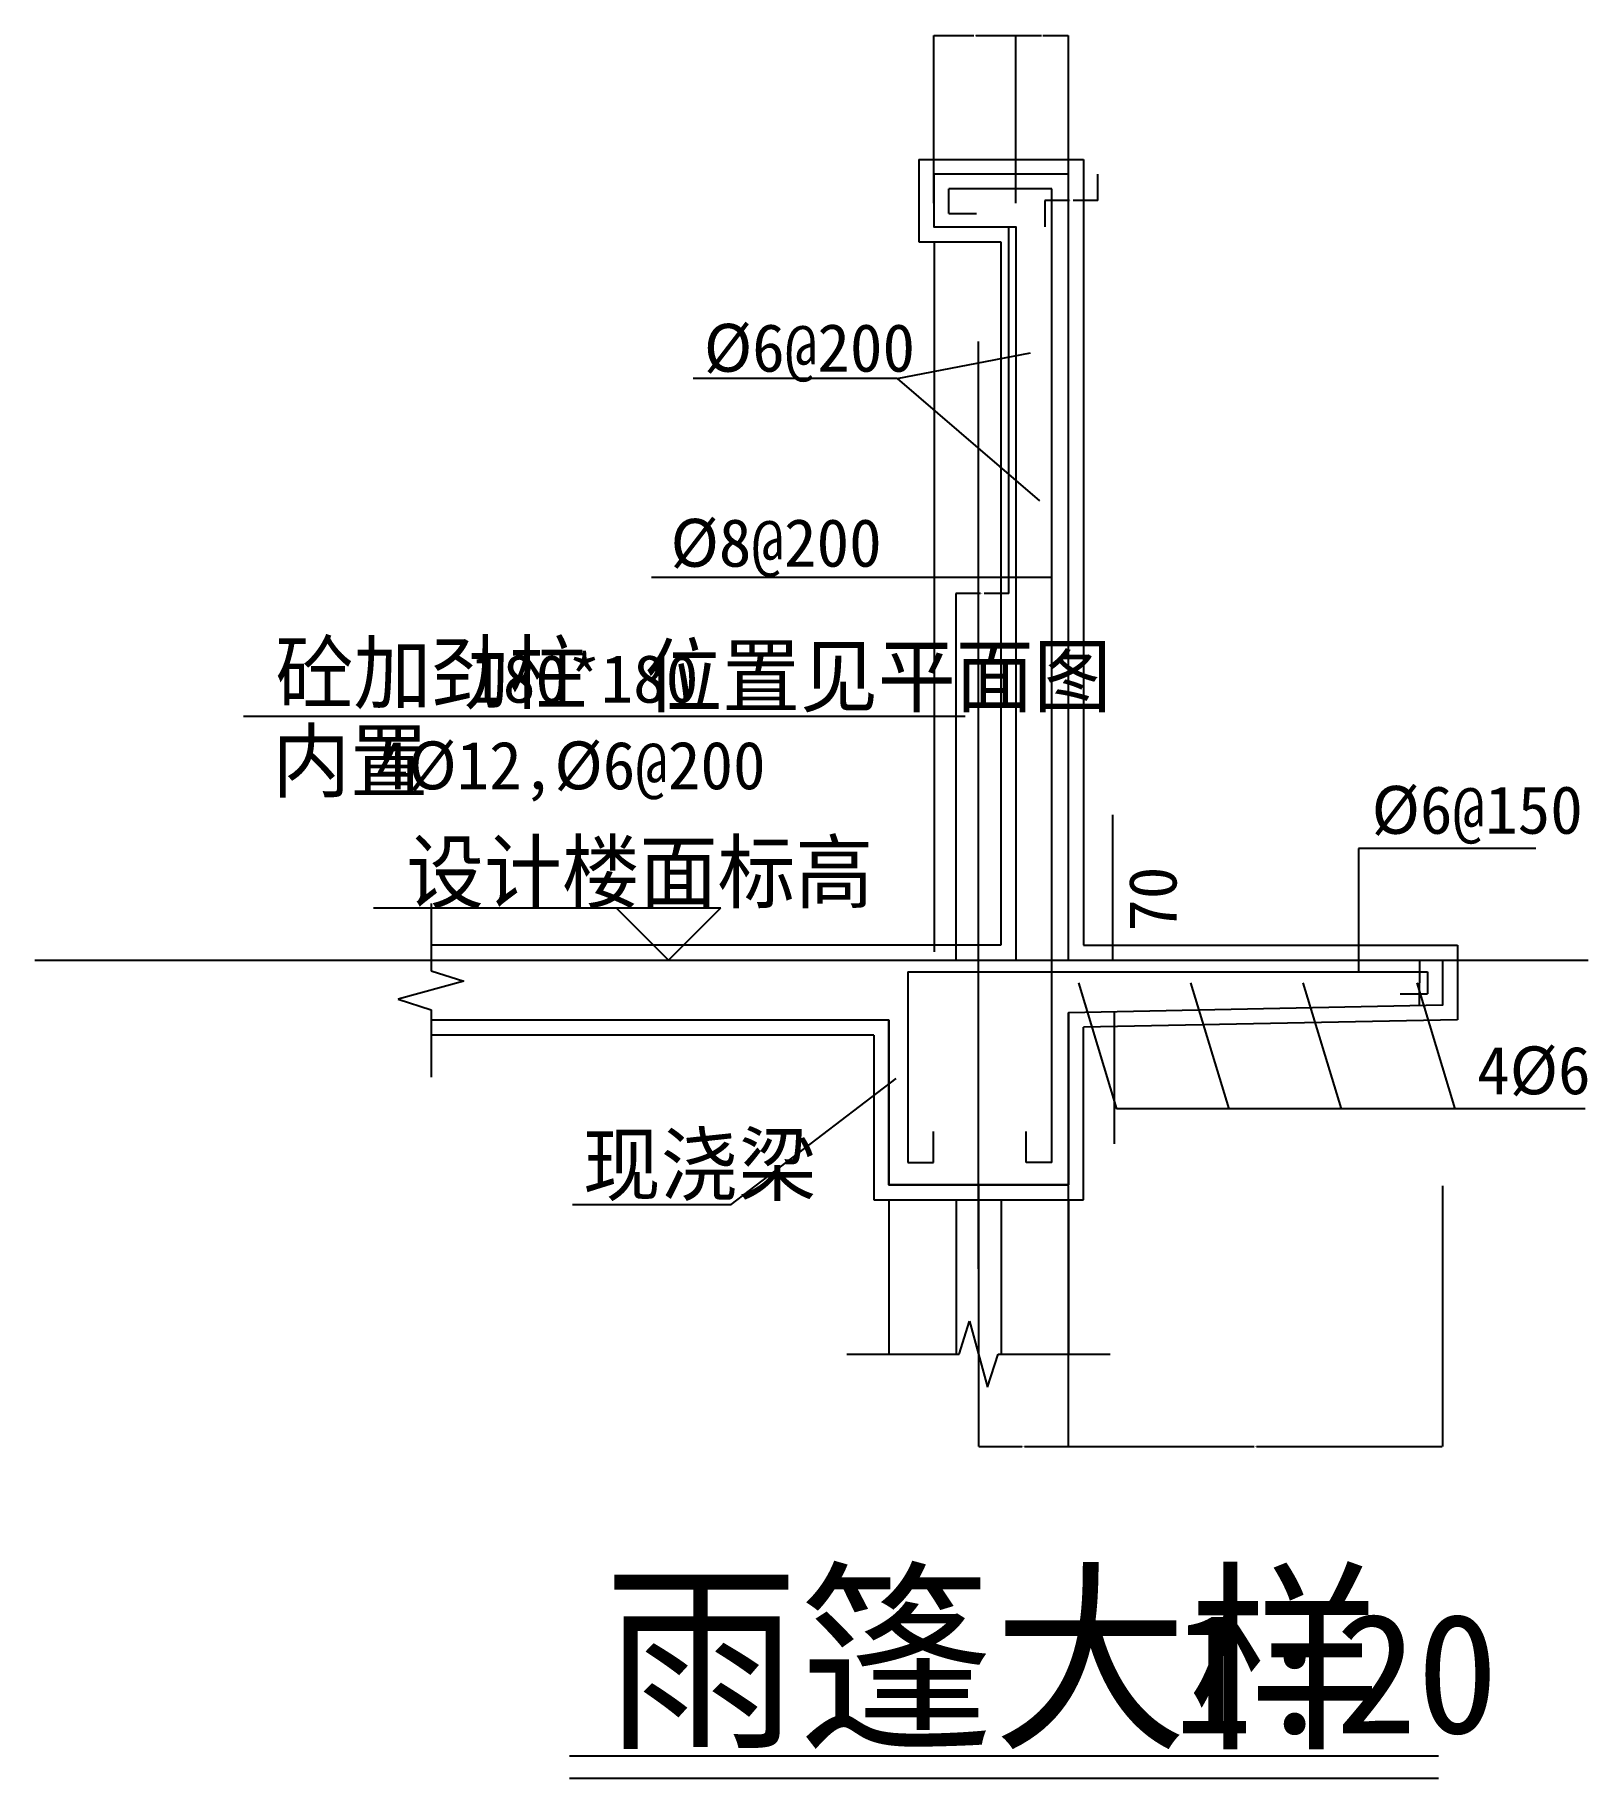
# Model space of a CAD drawing. Header units: metres. Extents: x 15539 to 17615, y 4686 to 7015.
import ezdxf

# ---------------------------------------------------------------- set-up
doc = ezdxf.new("R2010")
doc.units = ezdxf.units.M
for name, color, linetype in [('LINE', 3, 'Continuous'), ('OTHER', 7, 'Continuous'), ('PUB_DIM', 3, 'Continuous'), ('PUB_TEXT', 7, 'Continuous'), ('PUB_WALL', 255, 'Continuous'), ('S_DOTE', 1, 'Continuous'), ('S_FLOOR', 2, 'Continuous'), ('S_OTHER', 7, 'Continuous'), ('S_WINDOW', 2, 'Continuous'), ('WALL', 255, 'Continuous')]:
    doc.layers.add(name, color=color, linetype=linetype)
doc.dimstyles.get("Standard").update_dxf_attribs({"dimtxt": 2.5, "dimasz": 2.5, "dimexe": 1.25, "dimexo": 0.625, "dimtad": 1, "dimcen": 2.5, "dimazin": 3, "dimtfac": 1, "dimtmove": 0, "dimatfit": 3})

# ---------------------------------------------------------------- blocks, each defined once
blk = doc.blocks.new('_CLOSEDFILLED')
at = {"color": 0, "linetype": 'BYBLOCK'}
blk.add_solid([(-1, 0.2), (0, 0), (-1, -0.2)], dxfattribs=at)
blk = doc.blocks.new('*D1')
for p, q in [((17389.28, 5778.88), (17389.28, 5748.88)), ((17389.03, 5748.88), (17388.78, 5748.88)), ((17389.28, 5718.88), (17389.28, 5748.88)), ((17389.28, 5748.88), (17389.28, 5748.88)), ((17389.53, 5748.88), (17389.78, 5748.88))]:
    blk.add_line(p, q)
at = {"layer": 'Defpoints'}
for p in [(17389.28, 5778.88), (17389.28, 5748.88), (17389.28, 5718.88)]:
    blk.add_point(p, dxfattribs=at)
at = {"layer": 'PUB_DIM', "xscale": 0.25, "yscale": 0.25}
blk.add_blockref('_CLOSEDFILLED', (17389.28, 5748.88), dxfattribs=at)
at = {"layer": 'PUB_DIM', "xscale": 0.25, "yscale": 0.25, "rotation": 180}
blk.add_blockref('_CLOSEDFILLED', (17389.28, 5748.88), dxfattribs=at)
at = {"layer": 'PUB_DIM', "insert": (17389.28, 5750.005), "char_height": 1, "attachment_point": 5}
blk.add_mtext('0', dxfattribs=at)
blk = doc.blocks.new('*D2')
for p, q in [((16959.01, 6829.24), (16959.01, 6794.06)), ((16921.435, 6794.06), (16888.61, 6794.06)), ((16888.86, 6758.88), (16888.86, 6794.06)), ((16959.26, 6794.06), (16926.435, 6794.06))]:
    blk.add_line(p, q)
at = {"layer": 'Defpoints'}
for p in [(16959.01, 6829.24), (16959.01, 6794.06), (16888.86, 6758.88)]:
    blk.add_point(p, dxfattribs=at)
at = {"layer": 'LINE', "xscale": 0.25, "yscale": 0.25}
blk.add_blockref('_CLOSEDFILLED', (16888.86, 6794.06), dxfattribs=at)
at = {"layer": 'LINE', "xscale": 0.25, "yscale": 0.25, "rotation": 180}
blk.add_blockref('_CLOSEDFILLED', (16959.01, 6794.06), dxfattribs=at)
at = {"layer": 'LINE', "insert": (16923.935, 6794.06), "char_height": 1, "attachment_point": 5}
blk.add_mtext('70,15', dxfattribs=at)
blk = doc.blocks.new('*D3')
for p, q in [((16840.04, 6758.88), (16840.04, 6268.88)), ((16802.465, 6268.88), (16769.64, 6268.88)), ((16769.89, 5778.88), (16769.89, 6268.88)), ((16840.29, 6268.88), (16807.465, 6268.88))]:
    blk.add_line(p, q)
at = {"layer": 'Defpoints'}
for p in [(16840.04, 6758.88), (16840.04, 6268.88), (16769.89, 5778.88)]:
    blk.add_point(p, dxfattribs=at)
at = {"layer": 'LINE', "xscale": 0.25, "yscale": 0.25}
blk.add_blockref('_CLOSEDFILLED', (16769.89, 6268.88), dxfattribs=at)
at = {"layer": 'LINE', "xscale": 0.25, "yscale": 0.25, "rotation": 180}
blk.add_blockref('_CLOSEDFILLED', (16840.04, 6268.88), dxfattribs=at)
at = {"layer": 'LINE', "insert": (16804.965, 6268.88), "char_height": 1, "attachment_point": 5}
blk.add_mtext('70,15', dxfattribs=at)
blk = doc.blocks.new('*D4')
for p, q in [((16849.85, 6790.56), (16849.85, 7014.52)), ((16850.1, 7014.52), (16883.925, 7014.52)), ((16885.925, 7014.52), (16919.75, 7014.52)), ((16920, 6790.56), (16920, 7014.52))]:
    blk.add_line(p, q)
at = {"layer": 'Defpoints'}
for p in [(16849.85, 7014.52), (16849.85, 6790.56), (16920, 6790.56)]:
    blk.add_point(p, dxfattribs=at)
at = {"layer": 'LINE', "xscale": 0.25, "yscale": 0.25, "rotation": 180}
blk.add_blockref('_CLOSEDFILLED', (16849.85, 7014.52), dxfattribs=at)
at = {"layer": 'LINE', "xscale": 0.25, "yscale": 0.25}
blk.add_blockref('_CLOSEDFILLED', (16920, 7014.52), dxfattribs=at)
at = {"layer": 'LINE', "insert": (16884.925, 7014.52), "char_height": 1, "attachment_point": 5}
blk.add_mtext('80', dxfattribs=at)
blk = doc.blocks.new('*D5')
for p, q in [((16740, 6790.56), (16740, 7014.52)), ((16740.25, 7014.52), (16793.425, 7014.52)), ((16796.425, 7014.52), (16849.6, 7014.52)), ((16849.85, 6790.56), (16849.85, 7014.52))]:
    blk.add_line(p, q)
at = {"layer": 'Defpoints'}
for p in [(16740, 7014.52), (16740, 6790.56), (16849.85, 6790.56)]:
    blk.add_point(p, dxfattribs=at)
at = {"layer": 'LINE', "xscale": 0.25, "yscale": 0.25, "rotation": 180}
blk.add_blockref('_CLOSEDFILLED', (16740, 7014.52), dxfattribs=at)
at = {"layer": 'LINE', "xscale": 0.25, "yscale": 0.25}
blk.add_blockref('_CLOSEDFILLED', (16849.85, 7014.52), dxfattribs=at)
at = {"layer": 'LINE', "insert": (16794.925, 7014.52), "char_height": 1, "attachment_point": 5}
blk.add_mtext('100', dxfattribs=at)
blk = doc.blocks.new('*D6')
for p, q in [((16919.87, 5477.64), (16919.87, 5129.49)), ((17419.87, 5477.64), (17419.87, 5129.49)), ((16920.12, 5129.49), (17168.37, 5129.49)), ((17171.37, 5129.49), (17419.62, 5129.49))]:
    blk.add_line(p, q)
at = {"layer": 'Defpoints'}
for p in [(16919.87, 5477.64), (17419.87, 5477.64), (16919.87, 5129.49)]:
    blk.add_point(p, dxfattribs=at)
at = {"layer": 'PUB_DIM', "xscale": 0.25, "yscale": 0.25, "rotation": 180}
blk.add_blockref('_CLOSEDFILLED', (16919.87, 5129.49), dxfattribs=at)
at = {"layer": 'PUB_DIM', "xscale": 0.25, "yscale": 0.25}
blk.add_blockref('_CLOSEDFILLED', (17419.87, 5129.49), dxfattribs=at)
at = {"layer": 'PUB_DIM', "insert": (17169.87, 5129.49), "char_height": 1, "attachment_point": 5}
blk.add_mtext('500', dxfattribs=at)
blk = doc.blocks.new('*D7')
for p, q in [((16799.87, 5477.64), (16799.87, 5129.49)), ((16919.87, 5477.64), (16919.87, 5129.49)), ((16800.12, 5129.49), (16858.37, 5129.49)), ((16861.37, 5129.49), (16919.62, 5129.49))]:
    blk.add_line(p, q)
at = {"layer": 'Defpoints'}
for p in [(16799.87, 5477.64), (16919.87, 5477.64), (16799.87, 5129.49)]:
    blk.add_point(p, dxfattribs=at)
at = {"layer": 'PUB_DIM', "xscale": 0.25, "yscale": 0.25, "rotation": 180}
blk.add_blockref('_CLOSEDFILLED', (16799.87, 5129.49), dxfattribs=at)
at = {"layer": 'PUB_DIM', "xscale": 0.25, "yscale": 0.25}
blk.add_blockref('_CLOSEDFILLED', (16919.87, 5129.49), dxfattribs=at)
at = {"layer": 'PUB_DIM', "insert": (16859.87, 5129.49), "char_height": 1, "attachment_point": 5}
blk.add_mtext('120', dxfattribs=at)

msp = doc.modelspace()

# ---------------------------------------------------------------- linework, layer by layer
for p, q in [((17544.56, 5928.3), (17307.88, 5928.3)), ((17307.88, 5928.3), (17307.88, 5763.53)), ((16829.85, 5798.88), (16068.3, 5798.88)), ((16940, 5798.88), (17440, 5798.88)), ((17440, 5798.88), (17440, 5699.37)), ((16933.37, 5748.87), (16984.46, 5580.36)), ((17083.37, 5748.87), (17134.46, 5580.36)), ((17233.37, 5748.87), (17284.46, 5580.36)), ((17385.52, 5748.88), (17436.62, 5580.36)), ((17440, 5699.37), (16940, 5689.37)), ((16940, 5458.88), (16940, 5689.37)), ((16660, 5678.88), (16068.3, 5678.88)), ((16660, 5678.88), (16660, 5458.88)), ((16469.39, 5452.83), (16690, 5621.07)), ((17610.42, 5580.36), (16984.46, 5580.36)), ((16257.2, 5452.83), (16469.39, 5452.83)), ((16660, 5458.88), (16940, 5458.88))]:
    msp.add_line(p, q)
at = {"layer": 'LINE'}
for p, q in [((16720, 6848.88), (16720, 6738.88)), ((16720, 6848.88), (16940, 6848.88)), ((16940, 6848.88), (16940, 5798.88)), ((16898.05, 6809.67), (16760.19, 6809.67)), ((16760.19, 6776.39), (16760.19, 6809.67)), ((16898.05, 5508.56), (16898.05, 6809.67)), ((16760.19, 6776.39), (16797.33, 6776.39)), ((16720, 6738.88), (16829.85, 6738.88)), ((16740.6, 6738.88), (16740.6, 5790.4)), ((16829.85, 6738.88), (16829.85, 5798.88)), ((16691.27, 6555.93), (16869.25, 6590.21)), ((16691.27, 6555.93), (16418.51, 6555.93)), ((16691.27, 6555.93), (16881.61, 6392.59)), ((16705.5, 5763.53), (16705.5, 5508.56)), ((16705.5, 5763.53), (17400, 5763.53)), ((17400, 5763.53), (17400, 5733.89)), ((17363.53, 5733.89), (17400, 5733.89)), ((16739.77, 5508.56), (16739.77, 5550.38)), ((16863.79, 5508.56), (16863.79, 5550.38)), ((16705.5, 5508.56), (16739.77, 5508.56)), ((16898.05, 5508.56), (16863.79, 5508.56))]:
    msp.add_line(p, q, dxfattribs=at)
at = {"layer": 'OTHER'}
for p, q in [((16068.3, 5854.88), (16068.3, 5764.88)), ((16068.3, 5764.88), (16112.3, 5750.88)), ((16112.3, 5750.88), (16024.3, 5726.88)), ((16024.3, 5726.88), (16068.3, 5712.88)), ((16068.3, 5712.88), (16068.3, 5622.88))]:
    msp.add_line(p, q, dxfattribs=at)
at = {"layer": 'PUB_DIM'}
for p, q in [((16363.11, 6290.69), (16898.05, 6290.69)), ((16782.25, 6104.44), (15817.82, 6104.44)), ((15991.54, 5848.88), (16455.48, 5848.88)), ((16315.48, 5848.88), (16385.48, 5778.88)), ((16385.48, 5778.88), (16455.48, 5848.88))]:
    msp.add_line(p, q, dxfattribs=at)
for points in [[(16979.45, 5778.88), (16979.45, 5972.99)], [(16981.16, 5710.41), (16981.16, 5533.75)]]:
    msp.add_lwpolyline(points, dxfattribs=at)
at = {"layer": 'PUB_TEXT'}
for points in [[(16253.44, 4716.31), (17414.76, 4716.31)], [(16253.44, 4686.31), (17414.76, 4686.31)]]:
    msp.add_lwpolyline(points, dxfattribs=at)
at = {"layer": 'PUB_WALL'}
for points in [[(16920, 5778.88), (16920, 6828.88), (16740, 6828.88), (16740, 6758.88), (16849.85, 6758.88), (16849.85, 5778.88)], [(16068.3, 5778.88), (16849.85, 5778.88)], [(16920, 5778.88), (17420, 5778.88), (17420, 5718.88), (16920, 5708.88), (16920, 5478.88), (16680, 5478.88), (16680, 5698.88), (16068.3, 5698.88)]]:
    msp.add_lwpolyline(points, dxfattribs=at)
at = {"layer": 'S_DOTE'}
for p, q in [((16800, 5366.72), (16800, 6605.39)), ((15538.89, 5778.88), (17614.55, 5778.88))]:
    msp.add_line(p, q, dxfattribs=at)
at = {"layer": 'S_FLOOR'}
for p, q in [((16068.3, 5778.88), (16849.85, 5778.88)), ((16920, 5778.88), (17420, 5778.88)), ((17420, 5778.88), (17420, 5718.88)), ((17420, 5718.88), (16920, 5708.88)), ((16920, 5478.88), (16920, 5708.88)), ((16680, 5698.88), (16068.3, 5698.88)), ((16680, 5698.88), (16680, 5478.88)), ((16680, 5478.88), (16920, 5478.88))]:
    msp.add_line(p, q, dxfattribs=at)
at = {"layer": 'S_OTHER'}
for p, q in [((16774, 5252.65), (16788, 5296.65)), ((16788, 5296.65), (16812, 5208.65)), ((16624, 5252.65), (16774, 5252.65)), ((16812, 5208.65), (16826, 5252.65)), ((16826, 5252.65), (16976, 5252.65))]:
    msp.add_line(p, q, dxfattribs=at)
at = {"layer": 'S_WINDOW'}
for p, q in [((16680, 5458.88), (16680, 5252.65)), ((16770, 5458.88), (16770, 5252.65)), ((16830, 5458.88), (16830, 5252.65)), ((16920, 5458.88), (16920, 5252.65))]:
    msp.add_line(p, q, dxfattribs=at)
at = {"layer": 'WALL'}
for p, q in [((16740, 6828.88), (16740, 6758.88)), ((16920, 6828.88), (16740, 6828.88)), ((16920, 5778.88), (16920, 6828.88)), ((16740, 6758.88), (16849.85, 6758.88)), ((16849.85, 6758.88), (16849.85, 5778.88))]:
    msp.add_line(p, q, dxfattribs=at)

# ---------------------------------------------------------------- texts
at = {"layer": 'PUB_DIM'}
msp.add_text('设计楼面标高', height=80, dxfattribs=at).set_placement((16035.08, 5856.79))
at = {"layer": 'PUB_TEXT'}
for s, height, p in [('%%c6@200', 64, (16432.83, 6565.21)), ('%%c8@200', 64, (16388.27, 6304.69)), ('砼加劲柱', 80, (15860.62, 6123.06)), ('位置见平面图', 80, (16353.46, 6118.71)), ('180*180', 64, (16120.8, 6123.06)), ('内置', 80, (15856.25, 6005.22)), ('4%%c12,%%c6@200', 64, (15994.34, 6007.32)), ('%%c6@150', 64, (17325.14, 5947.93)), ('4%%c6', 64, (17466.17, 5599.92)), ('现浇梁', 80, (16271.11, 5466.1)), ('雨篷大样', 200, (16299.5, 4746.31)), ('1:20', 160, (17059.08, 4746.31))]:
    msp.add_text(s, height=height, dxfattribs=at).set_placement(p)
msp.add_text('70', height=64, rotation=90, dxfattribs=at).set_placement((17064.51, 5817.02))

# ---------------------------------------------------------------- dimensions: what is measured, and where the dimension line sits
at = {"layer": 'LINE'}
for base, p1, p2, text, picture, middle in [((16740, 7014.52), (16740, 6790.56), (16849.85, 6790.56), '100', '*D5', (16794.925, 7014.52)), ((16849.85, 7014.52), (16849.85, 6790.56), (16920, 6790.56), '80', '*D4', (16884.925, 7014.52))]:
    dim = msp.add_linear_dim(base=base, p1=p1, p2=p2, text=text, dimstyle='Standard', dxfattribs=at)
    dim.commit()
    dim.dimension.update_dxf_attribs({"geometry": picture, "text_midpoint": middle})
for base, p1, p2, picture, middle in [((16959.01, 6794.06), (16959.01, 6829.24), (16888.86, 6758.88), '*D2', (16923.935, 6794.06)), ((16840.04, 6268.88), (16840.04, 6758.88), (16769.89, 5778.88), '*D3', (16804.965, 6268.88))]:
    dim = msp.add_linear_dim(base=base, p1=p1, p2=p2, dimstyle='Standard', dxfattribs=at)
    dim.commit()
    dim.dimension.update_dxf_attribs({"geometry": picture, "text_midpoint": middle})
at = {"layer": 'PUB_DIM'}
for base, p1, p2, picture, middle in [((17389.28, 5748.88), (17389.28, 5718.88), (17389.28, 5778.88), '*D1', (17389.28, 5750.005)), ((16799.87, 5129.49), (16799.87, 5477.64), (16919.87, 5477.64), '*D7', (16859.87, 5129.49)), ((16919.87, 5129.49), (16919.87, 5477.64), (17419.87, 5477.64), '*D6', (17169.87, 5129.49))]:
    dim = msp.add_linear_dim(base=base, p1=p1, p2=p2, dimstyle='Standard', dxfattribs=at)
    dim.commit()
    dim.dimension.update_dxf_attribs({"geometry": picture, "text_midpoint": middle})

doc.saveas('drawing.dxf')
